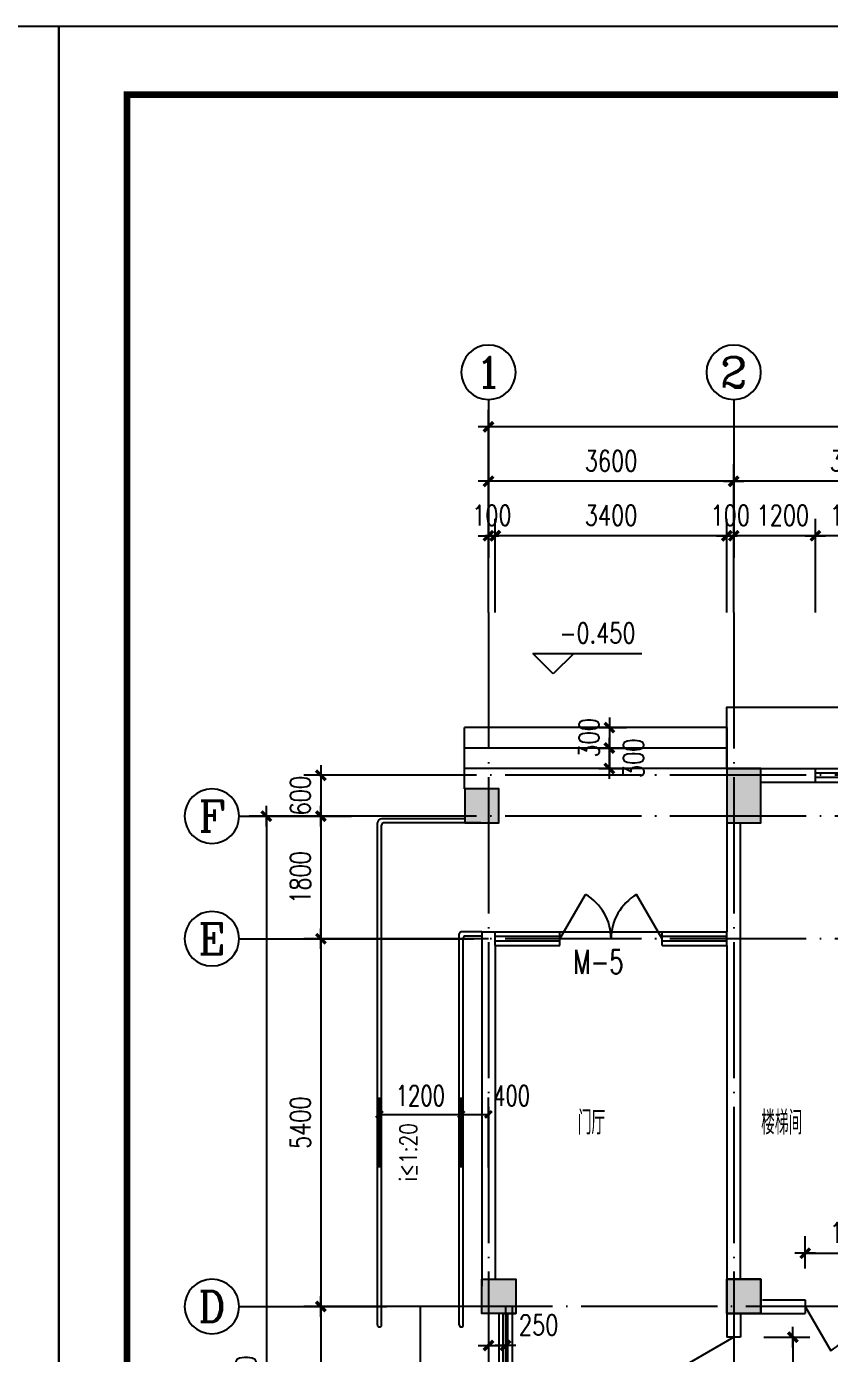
# Model space of a CAD drawing. Extents: x -105837 to 547563, y 466041 to 508041.
# Drawn here: x 12488 to 24276, y 488558 to 508041 of the extents above; entities that cross this region are included whole.
import ezdxf
from ezdxf.enums import TextEntityAlignment as Align

# ---------------------------------------------------------------- set-up
doc = ezdxf.new("R2010")
doc.units = 0
doc.header["$LTSCALE"] = 1000
doc.header["$MEASUREMENT"] = 0
doc.linetypes.add('DOTE', pattern=[2.42, 2, -0.2, 0.02, -0.2])
doc.layers.get('0').update_dxf_attribs({"linetype": 'CONTINUOUS'})
doc.layers.get('DEFPOINTS').update_dxf_attribs({"linetype": 'CONTINUOUS'})
for name, color, linetype in [('2106', 2, 'CONTINUOUS'), ('AXIS', 3, 'CONTINUOUS'), ('AXIS_TEXT', 7, 'CONTINUOUS'), ('COLUMN', 4, 'CONTINUOUS'), ('DOTE', 1, 'DOTE'), ('PUB_DIM', 3, 'CONTINUOUS'), ('PUB_TEXT', 7, 'CONTINUOUS'), ('PUB_TITLE', 4, 'CONTINUOUS'), ('S详图索引', 7, 'CONTINUOUS'), ('WALL', 255, 'CONTINUOUS'), ('WINDOW', 4, 'CONTINUOUS'), ('WINDOW_TEXT', 7, 'CONTINUOUS'), ('门窗名称', 7, 'CONTINUOUS')]:
    doc.layers.add(name, color=color, linetype=linetype)
doc.styles.add('_TCH_DIM', font='SIMPLEX', dxfattribs={"bigfont": 'GBCBIG'})
doc.styles.add('_TCH_DIM_T3', font='SIMPLEX', dxfattribs={"width": 0.705882, "bigfont": 'GBCBIG'})
doc.styles.add('COMPLEX', font='COMPLEX.shx')
doc.styles.add('DIM_FONT', font='SIMPLEX.shx', dxfattribs={"width": 0.75})
doc.styles.add('SIMPLEX', font='SIMPLEX.SHX')
doc.styles.get("Standard").update_dxf_attribs({"font": 'txt.shx', "bigfont": 'hzdx.shx'})
doc.styles.add('国标仿宋', font='SIMPLEX.shx', dxfattribs={"width": 0.75, "bigfont": 'gbhzfs.shx'})
doc.dimstyles.new('_TCH_ARCH&&100', dxfattribs={"dimtxt": 297.5, "dimasz": 100, "dimexe": 250, "dimexo": 300, "dimgap": 126.25, "dimtad": 1, "dimdec": 0, "dimzin": 0, "dimdsep": 46, "dimtxsty": '_TCH_DIM_T3', "dimblk": 'ARCHTICK', "dimcen": 0.09, "dimclrt": 7, "dimazin": 2, "dimtfac": 1, "dimtdec": 0, "dimtix": 1, "dimtmove": 2, "dimatfit": 3, "dimfxl": 1, "dimtolj": 1, "dimtzin": 0, "dimarcsym": 0})
doc.dimstyles.new('DIMN', dxfattribs={"dimtxt": 300, "dimasz": 1, "dimexe": 250, "dimexo": 300, "dimgap": 150, "dimtad": 1, "dimdec": 0, "dimzin": 0, "dimdsep": 46, "dimtxsty": 'DIM_FONT', "dimblk": '_DIMX', "dimcen": 0.09, "dimclrt": 7, "dimadec": 0, "dimazin": 0, "dimtfac": 1, "dimtdec": 0, "dimtix": 1, "dimtmove": 2, "dimatfit": 3, "dimldrblk": '_DIMX', "dimfxl": 1, "dimtolj": 1, "dimtzin": 0, "dimarcsym": 0})
doc.dimstyles.new('DIMN$0', dxfattribs={"dimtxt": 300, "dimasz": 1, "dimexe": 250, "dimexo": 0, "dimgap": 150, "dimtad": 1, "dimdec": 0, "dimzin": 0, "dimdsep": 46, "dimtxsty": '_TCH_DIM', "dimblk": '_DIMX', "dimblk1": '_DIMX', "dimblk2": '_DIMX', "dimcen": 2.5, "dimclrt": 7, "dimadec": 0, "dimazin": 0, "dimtfac": 1, "dimtdec": 0, "dimtix": 1, "dimtmove": 2, "dimatfit": 3, "dimldrblk": '_DIMX', "dimfxl": 1, "dimtolj": 1, "dimtzin": 0, "dimarcsym": 0})
doc.dimstyles.get("Standard").update_dxf_attribs({"dimtxt": 0.18, "dimasz": 0.18, "dimexe": 0.18, "dimexo": 0.0625, "dimgap": 0.09, "dimtad": 0, "dimtih": 1, "dimtoh": 1, "dimdec": 4, "dimzin": 0, "dimdsep": 46, "dimtxsty": 'Standard', "dimcen": 0.09, "dimadec": 0, "dimazin": 0, "dimtfac": 1, "dimtdec": 4, "dimtofl": 0, "dimtmove": 0, "dimatfit": 3, "dimfxl": 1, "dimtolj": 1, "dimtzin": 0, "dimarcsym": 0})

# ---------------------------------------------------------------- blocks, each defined once
blk = doc.blocks.new('_DIMX')
blk.add_line((-150, 0), (150, 0))
at = {"const_width": 50}
blk.add_lwpolyline([(-70, -70), (70, 70)], dxfattribs=at)
blk = doc.blocks.new('*D27')
at = {"layer": 'AXIS', "color": 0, "lineweight": -2, "transparency": 16777216}
for p, q in [((19270, 500239), (19270, 502414)), ((66070, 500239), (66070, 502414)), ((66069, 502164), (19271, 502164))]:
    blk.add_line(p, q, dxfattribs=at)
at = {"layer": 'DEFPOINTS', "color": 0, "transparency": 16777216}
for p in [(19270, 502164), (19270, 499939), (66070, 499939)]:
    blk.add_point(p, dxfattribs=at)
at = {"layer": 'AXIS', "color": 0, "lineweight": -2, "transparency": 16777216}
for p, rotation in [((19270, 502164), 179.9999999999991), ((66070, 502164), 359.9999999999991)]:
    blk.add_blockref('_DIMX', p, dxfattribs=dict(at, rotation=rotation))
at = {"layer": 'AXIS', "color": 7, "transparency": 16777216, "insert": (42670, 502464), "char_height": 300, "attachment_point": 5, "style": 'DIM_FONT'}
blk.add_mtext('\\A1;46800', dxfattribs=at)
blk = doc.blocks.new('_FZHK')
blk.add_lwpolyline([(-0.5, -0.5), (0.5, -0.5), (0.5, 0.5), (-0.5, 0.5)], close=True)
blk = doc.blocks.new('10')
at = {"layer": '2106', "color": 8}
for points in [[(219229, 297660), (218729, 297660), (219229, 296860), (218729, 296860)], [(215379, 297360), (214879, 297360), (215379, 296860), (214879, 296860)], [(215629, 290160), (215129, 290160), (215629, 289660), (215129, 289660)], [(219229, 290160), (218729, 290160), (219229, 289660), (218729, 289660)]]:
    blk.add_solid(points, dxfattribs=at)
at = {"layer": 'COLUMN'}
for points in [[(219229, 297660), (218729, 297660), (218729, 296860), (219229, 296860)], [(215129, 290160), (215629, 290160), (215629, 289660), (215129, 289660)], [(219229, 290160), (218729, 290160), (218729, 289660), (219229, 289660)], [(218729, 290160), (219229, 290160), (219229, 289660), (218729, 289660)]]:
    blk.add_lwpolyline(points, close=True, dxfattribs=at)
at = {"layer": 'COLUMN', "xscale": 500, "yscale": 500, "zscale": 500}
blk.add_blockref('_FZHK', (215129, 297110), dxfattribs=at)
blk = doc.blocks.new('*D261')
at = {"layer": 'AXIS', "color": 0, "lineweight": -2, "transparency": 16777216}
for p, q in [((17776, 496447), (16559, 496447)), ((16809, 496446), (16809, 494648)), ((17776, 494647), (16559, 494647))]:
    blk.add_line(p, q, dxfattribs=at)
at = {"layer": 'DEFPOINTS', "color": 0, "transparency": 16777216}
for p in [(18076, 496447), (16809, 494647), (18076, 494647)]:
    blk.add_point(p, dxfattribs=at)
at = {"layer": 'AXIS', "color": 0, "lineweight": -2, "transparency": 16777216}
for p, rotation in [((16809, 496447), 90), ((16809, 494647), 270)]:
    blk.add_blockref('_DIMX', p, dxfattribs=dict(at, rotation=rotation))
at = {"layer": 'AXIS', "color": 7, "transparency": 16777216, "insert": (16509, 495547), "char_height": 300, "attachment_point": 5, "rotation": 90, "style": 'DIM_FONT'}
blk.add_mtext('\\A1;1800', dxfattribs=at)
blk = doc.blocks.new('*D262')
at = {"layer": 'AXIS', "color": 0, "lineweight": -2, "transparency": 16777216}
for p, q in [((17776, 496447), (15759, 496447)), ((16009, 496446), (16009, 479648)), ((17776, 479647), (15759, 479647))]:
    blk.add_line(p, q, dxfattribs=at)
at = {"layer": 'DEFPOINTS', "color": 0, "transparency": 16777216}
for p in [(18076, 496447), (16009, 479647), (18076, 479647)]:
    blk.add_point(p, dxfattribs=at)
at = {"layer": 'AXIS', "color": 0, "lineweight": -2, "transparency": 16777216}
for p, rotation in [((16009, 496447), 90), ((16009, 479647), 270)]:
    blk.add_blockref('_DIMX', p, dxfattribs=dict(at, rotation=rotation))
at = {"layer": 'AXIS', "color": 7, "transparency": 16777216, "insert": (15709, 488047), "char_height": 300, "attachment_point": 5, "rotation": 90, "style": 'DIM_FONT'}
blk.add_mtext('\\A1;16800', dxfattribs=at)
blk = doc.blocks.new('*D265')
at = {"layer": 'AXIS', "color": 0, "lineweight": -2, "transparency": 16777216}
for p, q in [((17776, 489247), (16559, 489247)), ((16809, 489246), (16809, 486848)), ((17776, 486847), (16559, 486847))]:
    blk.add_line(p, q, dxfattribs=at)
at = {"layer": 'DEFPOINTS', "color": 0, "transparency": 16777216}
for p in [(18076, 489247), (16809, 486847), (18076, 486847)]:
    blk.add_point(p, dxfattribs=at)
at = {"layer": 'AXIS', "color": 0, "lineweight": -2, "transparency": 16777216}
for p, rotation in [((16809, 489247), 90), ((16809, 486847), 270)]:
    blk.add_blockref('_DIMX', p, dxfattribs=dict(at, rotation=rotation))
at = {"layer": 'AXIS', "color": 7, "transparency": 16777216, "insert": (16509, 488047), "char_height": 300, "attachment_point": 5, "rotation": 90, "style": 'DIM_FONT'}
blk.add_mtext('\\A1;2400', dxfattribs=at)
blk = doc.blocks.new('*D266')
at = {"layer": 'AXIS', "color": 0, "lineweight": -2, "transparency": 16777216}
for p, q in [((17776, 494647), (16559, 494647)), ((16809, 494646), (16809, 489248)), ((17776, 489247), (16559, 489247))]:
    blk.add_line(p, q, dxfattribs=at)
at = {"layer": 'DEFPOINTS', "color": 0, "transparency": 16777216}
for p in [(18076, 494647), (16809, 489247), (18076, 489247)]:
    blk.add_point(p, dxfattribs=at)
at = {"layer": 'AXIS', "color": 0, "lineweight": -2, "transparency": 16777216}
for p, rotation in [((16809, 494647), 90), ((16809, 489247), 270)]:
    blk.add_blockref('_DIMX', p, dxfattribs=dict(at, rotation=rotation))
at = {"layer": 'AXIS', "color": 7, "transparency": 16777216, "insert": (16509, 491947), "char_height": 300, "attachment_point": 5, "rotation": 90, "style": 'DIM_FONT'}
blk.add_mtext('\\A1;5400', dxfattribs=at)
blk = doc.blocks.new('_axiso')
blk.add_circle((0, 0), 0.5)
at = {"layer": 'AXIS_TEXT', "style": 'COMPLEX', "width": 1.041667}
blk.add_attdef('A', text='', height=0.56, dxfattribs=at).set_placement((-0.25, -0.28), (0.25, -0.28), align=Align.FIT)
blk = doc.blocks.new('*D267')
at = {"layer": 'DEFPOINTS', "color": 0, "transparency": 16777216}
for p in [(18158, 497047), (16809, 496447), (18158, 496447)]:
    blk.add_point(p, dxfattribs=at)
at = {"layer": 'PUB_DIM', "color": 0, "lineweight": -2, "transparency": 16777216}
for p, q in [((17858, 497047), (16559, 497047)), ((16809, 497048), (16809, 497049)), ((16809, 497047), (16809, 496447)), ((17858, 496447), (16559, 496447)), ((16809, 496446), (16809, 496445))]:
    blk.add_line(p, q, dxfattribs=at)
for p, rotation in [((16809, 497047), 270), ((16809, 496447), 90)]:
    blk.add_blockref('_DIMX', p, dxfattribs=dict(at, rotation=rotation))
at = {"layer": 'PUB_DIM', "color": 7, "transparency": 16777216, "insert": (16509, 496747), "char_height": 300, "attachment_point": 5, "rotation": 90, "style": 'DIM_FONT'}
blk.add_mtext('\\A1;600', dxfattribs=at)
blk = doc.blocks.new('*D324')
at = {"layer": 'AXIS', "color": 0, "lineweight": -2, "transparency": 16777216}
for p, q in [((22870, 499439), (22870, 500814)), ((24070, 499439), (24070, 500814)), ((24069, 500564), (22871, 500564))]:
    blk.add_line(p, q, dxfattribs=at)
at = {"layer": 'DEFPOINTS', "color": 0, "transparency": 16777216}
for p in [(22870, 500564), (22870, 499139), (24070, 499139, 1273)]:
    blk.add_point(p, dxfattribs=at)
at = {"layer": 'AXIS', "color": 0, "lineweight": -2, "transparency": 16777216, "rotation": 180}
blk.add_blockref('_DIMX', (22870, 500564), dxfattribs=at)
at = {"layer": 'AXIS', "color": 0, "lineweight": -2, "transparency": 16777216}
blk.add_blockref('_DIMX', (24070, 500564), dxfattribs=at)
at = {"layer": 'AXIS', "color": 7, "transparency": 16777216, "insert": (23592, 500864), "char_height": 300, "attachment_point": 5, "style": 'DIM_FONT'}
blk.add_mtext('\\A1;1200', dxfattribs=at)
blk = doc.blocks.new('*D325')
at = {"layer": 'AXIS', "color": 0, "lineweight": -2, "transparency": 16777216}
for p, q in [((22870, 500239), (22870, 501614)), ((26470, 500239), (26470, 501614)), ((26469, 501364), (22871, 501364))]:
    blk.add_line(p, q, dxfattribs=at)
at = {"layer": 'DEFPOINTS', "color": 0, "transparency": 16777216}
for p in [(22870, 501364), (22870, 499939), (26470, 499939)]:
    blk.add_point(p, dxfattribs=at)
at = {"layer": 'AXIS', "color": 0, "lineweight": -2, "transparency": 16777216, "rotation": 180}
blk.add_blockref('_DIMX', (22870, 501364), dxfattribs=at)
at = {"layer": 'AXIS', "color": 0, "lineweight": -2, "transparency": 16777216}
blk.add_blockref('_DIMX', (26470, 501364), dxfattribs=at)
at = {"layer": 'AXIS', "color": 7, "transparency": 16777216, "insert": (24670, 501664), "char_height": 300, "attachment_point": 5, "style": 'DIM_FONT'}
blk.add_mtext('\\A1;3600', dxfattribs=at)
blk = doc.blocks.new('_dblk1')
for p, q in [((-0.5, 0), (-0.25, -0.433)), ((0.5, 0), (0.25, -0.433))]:
    blk.add_line(p, q)
for centre, start, end in [((-0.5, 0), 300, 0), ((0.5, 0), 180, 240)]:
    blk.add_arc(centre, 0.5, start, end)
at = {"layer": 'WINDOW_TEXT', "style": 'SIMPLEX', "flags": 9}
blk.add_attdef('A', text='', height=1, dxfattribs=at).set_placement((0, 1.5), align=Align.MIDDLE)
blk = doc.blocks.new('*D328')
at = {"layer": 'AXIS', "color": 0, "lineweight": -2, "transparency": 16777216}
for p, q in [((24070, 499439), (24070, 500814)), ((25270, 499439), (25270, 500814)), ((25269, 500564), (24071, 500564))]:
    blk.add_line(p, q, dxfattribs=at)
at = {"layer": 'DEFPOINTS', "color": 0, "transparency": 16777216}
for p in [(24070, 500564), (24070, 499139, 1273), (25270, 499139, 1273)]:
    blk.add_point(p, dxfattribs=at)
at = {"layer": 'AXIS', "color": 0, "lineweight": -2, "transparency": 16777216, "rotation": 180}
blk.add_blockref('_DIMX', (24070, 500564), dxfattribs=at)
at = {"layer": 'AXIS', "color": 0, "lineweight": -2, "transparency": 16777216}
blk.add_blockref('_DIMX', (25270, 500564), dxfattribs=at)
at = {"layer": 'AXIS', "color": 7, "transparency": 16777216, "insert": (24670, 500864), "char_height": 300, "attachment_point": 5, "style": 'DIM_FONT'}
blk.add_mtext('\\A1;1200', dxfattribs=at)
blk = doc.blocks.new('_WBLK')
for p, q in [((-0.5, 0.5), (0.5, 0.5)), ((0.5, 0.1667), (-0.5, 0.1667)), ((0.5, -0.1667), (-0.5, -0.1667)), ((-0.5, -0.5), (0.5, -0.5))]:
    blk.add_line(p, q)
at = {"layer": 'WINDOW_TEXT', "style": 'SIMPLEX', "flags": 9}
blk.add_attdef('A', text='', height=1, dxfattribs=at).set_placement((0, 1.5), align=Align.MIDDLE)
blk = doc.blocks.new('*D337')
at = {"layer": 'DEFPOINTS', "color": 0, "transparency": 16777216}
for p in [(23011, 488797), (23011, 487297), (23739, 487297)]:
    blk.add_point(p, dxfattribs=at)
at = {"layer": 'PUB_DIM', "color": 0, "lineweight": -2, "transparency": 16777216}
for p, q in [((23311, 488797), (23989, 488797)), ((23739, 488796), (23739, 487298)), ((23311, 487297), (23989, 487297))]:
    blk.add_line(p, q, dxfattribs=at)
for p, rotation in [((23739, 488797), 90), ((23739, 487297), 270)]:
    blk.add_blockref('_DIMX', p, dxfattribs=dict(at, rotation=rotation))
at = {"layer": 'PUB_DIM', "color": 7, "transparency": 16777216, "insert": (23439, 488047), "char_height": 300, "attachment_point": 5, "rotation": 90, "style": 'DIM_FONT'}
blk.add_mtext('\\A1;1500', dxfattribs=at)
blk = doc.blocks.new('*D340')
at = {"layer": 'DEFPOINTS', "color": 0, "transparency": 16777216}
for p in [(20592, 497447), (20592, 497147), (21045, 497147)]:
    blk.add_point(p, dxfattribs=at)
at = {"layer": 'PUB_DIM', "color": 0, "lineweight": -2, "transparency": 16777216}
for p, q in [((20892, 497447), (21295, 497447)), ((21045, 497448), (21045, 497449)), ((21045, 497447), (21045, 497147)), ((20892, 497147), (21295, 497147)), ((21045, 497146), (21045, 497145))]:
    blk.add_line(p, q, dxfattribs=at)
for p, rotation in [((21045, 497447), 270), ((21045, 497147), 90)]:
    blk.add_blockref('_DIMX', p, dxfattribs=dict(at, rotation=rotation))
at = {"layer": 'PUB_DIM', "color": 7, "transparency": 16777216, "insert": (21399, 497297), "char_height": 300, "attachment_point": 5, "rotation": 90, "style": 'DIM_FONT'}
blk.add_mtext('\\A1;300', dxfattribs=at)
blk = doc.blocks.new('*D341')
at = {"layer": 'DEFPOINTS', "color": 0, "transparency": 16777216}
for p in [(20592, 497747), (20592, 497447), (21045, 497447)]:
    blk.add_point(p, dxfattribs=at)
at = {"layer": 'PUB_DIM', "color": 0, "lineweight": -2, "transparency": 16777216}
for p, q in [((20892, 497747), (21295, 497747)), ((21045, 497748), (21045, 497749)), ((21045, 497747), (21045, 497447)), ((20892, 497447), (21295, 497447)), ((21045, 497446), (21045, 497445))]:
    blk.add_line(p, q, dxfattribs=at)
for p, rotation in [((21045, 497747), 270), ((21045, 497447), 90)]:
    blk.add_blockref('_DIMX', p, dxfattribs=dict(at, rotation=rotation))
at = {"layer": 'PUB_DIM', "color": 7, "transparency": 16777216, "insert": (20745, 497597), "char_height": 300, "attachment_point": 5, "rotation": 90, "style": 'DIM_FONT'}
blk.add_mtext('\\A1;300', dxfattribs=at)
blk = doc.blocks.new('*D342')
at = {"layer": 'AXIS', "color": 0, "lineweight": -2, "transparency": 16777216}
for p, q in [((19270, 500239), (19270, 501614)), ((22870, 500239), (22870, 501614)), ((22869, 501364), (19271, 501364))]:
    blk.add_line(p, q, dxfattribs=at)
at = {"layer": 'DEFPOINTS', "color": 0, "transparency": 16777216}
for p in [(19270, 501364), (19270, 499939), (22870, 499939)]:
    blk.add_point(p, dxfattribs=at)
at = {"layer": 'AXIS', "color": 0, "lineweight": -2, "transparency": 16777216, "rotation": 180}
blk.add_blockref('_DIMX', (19270, 501364), dxfattribs=at)
at = {"layer": 'AXIS', "color": 0, "lineweight": -2, "transparency": 16777216}
blk.add_blockref('_DIMX', (22870, 501364), dxfattribs=at)
at = {"layer": 'AXIS', "color": 7, "transparency": 16777216, "insert": (21070, 501664), "char_height": 300, "attachment_point": 5, "style": 'DIM_FONT'}
blk.add_mtext('\\A1;3600', dxfattribs=at)
blk = doc.blocks.new('*D343')
at = {"layer": 'AXIS', "color": 0, "lineweight": -2, "transparency": 16777216}
for p, q in [((19370, 499439), (19370, 500814)), ((22770, 499439), (22770, 500814)), ((22769, 500564), (19371, 500564))]:
    blk.add_line(p, q, dxfattribs=at)
at = {"layer": 'DEFPOINTS', "color": 0, "transparency": 16777216}
for p in [(19370, 500564), (19370, 499139, 1273), (22770, 499139, 1273)]:
    blk.add_point(p, dxfattribs=at)
at = {"layer": 'AXIS', "color": 0, "lineweight": -2, "transparency": 16777216, "rotation": 180}
blk.add_blockref('_DIMX', (19370, 500564), dxfattribs=at)
at = {"layer": 'AXIS', "color": 0, "lineweight": -2, "transparency": 16777216}
blk.add_blockref('_DIMX', (22770, 500564), dxfattribs=at)
at = {"layer": 'AXIS', "color": 7, "transparency": 16777216, "insert": (21070, 500864), "char_height": 300, "attachment_point": 5, "style": 'DIM_FONT'}
blk.add_mtext('\\A1;3400', dxfattribs=at)
blk = doc.blocks.new('*D344')
at = {"layer": 'AXIS', "color": 0, "lineweight": -2, "transparency": 16777216}
for p, q in [((19270, 499439), (19270, 500814)), ((19370, 499439), (19370, 500814)), ((19269, 500564), (19268, 500564)), ((19370, 500564), (19270, 500564)), ((19371, 500564), (19372, 500564))]:
    blk.add_line(p, q, dxfattribs=at)
at = {"layer": 'DEFPOINTS', "color": 0, "transparency": 16777216}
for p in [(19270, 500564), (19270, 499139, 1273), (19370, 499139, 1273)]:
    blk.add_point(p, dxfattribs=at)
at = {"layer": 'AXIS', "color": 0, "lineweight": -2, "transparency": 16777216}
blk.add_blockref('_DIMX', (19270, 500564), dxfattribs=at)
at = {"layer": 'AXIS', "color": 0, "lineweight": -2, "transparency": 16777216, "rotation": 180}
blk.add_blockref('_DIMX', (19370, 500564), dxfattribs=at)
at = {"layer": 'AXIS', "color": 7, "transparency": 16777216, "insert": (19320, 500864), "char_height": 300, "attachment_point": 5, "style": 'DIM_FONT'}
blk.add_mtext('\\A1;100', dxfattribs=at)
blk = doc.blocks.new('*D345')
at = {"layer": 'AXIS', "color": 0, "lineweight": -2, "transparency": 16777216}
for p, q in [((22770, 499439), (22770, 500814)), ((22870, 499439), (22870, 500814)), ((22769, 500564), (22768, 500564)), ((22870, 500564), (22770, 500564)), ((22871, 500564), (22872, 500564))]:
    blk.add_line(p, q, dxfattribs=at)
at = {"layer": 'DEFPOINTS', "color": 0, "transparency": 16777216}
for p in [(22770, 500564), (22770, 499139, 1273), (22870, 499139)]:
    blk.add_point(p, dxfattribs=at)
at = {"layer": 'AXIS', "color": 0, "lineweight": -2, "transparency": 16777216}
blk.add_blockref('_DIMX', (22770, 500564), dxfattribs=at)
at = {"layer": 'AXIS', "color": 0, "lineweight": -2, "transparency": 16777216, "rotation": 180}
blk.add_blockref('_DIMX', (22870, 500564), dxfattribs=at)
at = {"layer": 'AXIS', "color": 7, "transparency": 16777216, "insert": (22820, 500864), "char_height": 300, "attachment_point": 5, "style": 'DIM_FONT'}
blk.add_mtext('\\A1;100', dxfattribs=at)
blk = doc.blocks.new('*D590')
at = {"color": 0, "lineweight": -2, "transparency": 16777216}
for p, q in [((18840, 494647), (18840, 494647)), ((18840, 494647), (19054, 494647)), ((19270, 494647), (19056, 494647)), ((19270, 494647), (19270, 494647))]:
    blk.add_line(p, q, dxfattribs=at)
at = {"color": 0, "transparency": 16777216}
for points in [[(18840, 494647), (18840, 494647), (18840, 494647)], [(19270, 494647), (19270, 494647), (19270, 494647)]]:
    blk.add_solid(points, dxfattribs=at)
at = {"layer": 'DEFPOINTS', "color": 0, "transparency": 16777216}
for p in [(18840, 494647), (18840, 494647), (19270, 494647)]:
    blk.add_point(p, dxfattribs=at)
at = {"color": 0, "transparency": 16777216, "insert": (19055, 494647), "char_height": 0.18, "attachment_point": 5}
blk.add_mtext('\\A1;430.0000', dxfattribs=at)
blk = doc.blocks.new('*D846')
at = {"layer": 'AXIS', "color": 0, "lineweight": -2, "transparency": 16777216}
for p, q in [((19269, 488675), (19268, 488675)), ((19270, 488675), (19520, 488675)), ((19521, 488675), (19522, 488675)), ((19270, 488611), (19270, 488425)), ((19520, 488611), (19520, 488425))]:
    blk.add_line(p, q, dxfattribs=at)
at = {"layer": 'DEFPOINTS', "color": 0, "transparency": 16777216}
for p in [(19270, 488911), (19520, 488911), (19520, 488675)]:
    blk.add_point(p, dxfattribs=at)
at = {"layer": 'AXIS', "color": 0, "lineweight": -2, "transparency": 16777216}
blk.add_blockref('_DIMX', (19270, 488675), dxfattribs=at)
at = {"layer": 'AXIS', "color": 0, "lineweight": -2, "transparency": 16777216, "rotation": 180}
blk.add_blockref('_DIMX', (19520, 488675), dxfattribs=at)
at = {"layer": 'AXIS', "color": 7, "transparency": 16777216, "insert": (20007, 488975), "char_height": 300, "attachment_point": 5, "style": 'DIM_FONT'}
blk.add_mtext('\\A1;250', dxfattribs=at)
blk = doc.blocks.new('_ArchTick')
at = {"color": 0, "linetype": 'ByBlock', "const_width": 0.4}
blk.add_lwpolyline([(-0.5, -0.5), (0.5, 0.5)], dxfattribs=at)
blk = doc.blocks.new('*D895')
at = {"layer": 'DEFPOINTS', "color": 0, "transparency": 16777216}
for p in [(19270, 492068), (18870, 490987), (19270, 490987)]:
    blk.add_point(p, dxfattribs=at)
at = {"layer": 'PUB_DIM', "color": 0, "lineweight": -2, "transparency": 16777216}
for p, q in [((18870, 491287), (18870, 492318)), ((19270, 491287), (19270, 492318)), ((18870, 492068), (19270, 492068))]:
    blk.add_line(p, q, dxfattribs=at)
at = {"layer": 'PUB_DIM', "color": 0, "lineweight": -2, "transparency": 16777216, "xscale": 100, "yscale": 100, "zscale": 100, "rotation": 180}
blk.add_blockref('_ArchTick', (18870, 492068), dxfattribs=at)
at = {"layer": 'PUB_DIM', "color": 0, "lineweight": -2, "transparency": 16777216, "xscale": 100, "yscale": 100, "zscale": 100}
blk.add_blockref('_ArchTick', (19270, 492068), dxfattribs=at)
at = {"layer": 'PUB_DIM', "color": 7, "transparency": 16777216, "insert": (19610, 492343), "char_height": 297.5, "attachment_point": 5, "style": '_TCH_DIM_T3'}
blk.add_mtext('\\A1;400', dxfattribs=at)
blk = doc.blocks.new('*D896')
at = {"layer": 'DEFPOINTS', "color": 0, "transparency": 16777216}
for p in [(18870, 492068), (17670, 490987), (18870, 490987)]:
    blk.add_point(p, dxfattribs=at)
at = {"layer": 'PUB_DIM', "color": 0, "lineweight": -2, "transparency": 16777216}
for p, q in [((17670, 491287), (17670, 492318)), ((18870, 491287), (18870, 492318)), ((17670, 492068), (18870, 492068))]:
    blk.add_line(p, q, dxfattribs=at)
at = {"layer": 'PUB_DIM', "color": 0, "lineweight": -2, "transparency": 16777216, "xscale": 100, "yscale": 100, "zscale": 100, "rotation": 180}
blk.add_blockref('_ArchTick', (17670, 492068), dxfattribs=at)
at = {"layer": 'PUB_DIM', "color": 0, "lineweight": -2, "transparency": 16777216, "xscale": 100, "yscale": 100, "zscale": 100}
blk.add_blockref('_ArchTick', (18870, 492068), dxfattribs=at)
at = {"layer": 'PUB_DIM', "color": 7, "transparency": 16777216, "insert": (18270, 492343), "char_height": 297.5, "attachment_point": 5, "style": '_TCH_DIM_T3'}
blk.add_mtext('\\A1;1200', dxfattribs=at)

msp = doc.modelspace()

# ---------------------------------------------------------------- linework, layer by layer
for p, q in [((22770.1323, 497747.06735), (18920.1323, 497747.06735)), ((18920.1323, 496847.06735), (18920.1323, 497747.06735)), ((22770.1323, 497747.06735), (22770.1323, 497147.06735)), ((22770.1323, 497447.06735), (18920.1323, 497447.06735)), ((22770.1323, 497147.06735), (18920.1323, 497147.06735)), ((17640.1323, 488977.06735), (17640.1323, 496347.06735)), ((18920.1323, 496407.06735), (17700.1323, 496407.06735)), ((17700.1323, 488977.06735), (17700.1323, 496317.06735)), ((19160.1323, 496347.06735), (17730.1323, 496347.06735)), ((18840.1323, 488977.06735), (18840.1323, 494717.06735)), ((19170.1323, 494747.06735), (18870.1323, 494747.06735)), ((19170.1323, 494687.06735), (18930.1323, 494687.06735)), ((20320.1323, 494747.06735), (21820.1323, 494747.06735)), ((17691.02433, 494647.06735), (18840.1323, 494647.06735)), ((18900.1323, 488977.06735), (18900.1323, 494657.06735)), ((18840.1323, 489247.06735), (17700.1323, 489247.06735))]:
    msp.add_line(p, q)
at = {"color": 6}
for points in [[(22770.1323, 497147.06735), (22770.1323, 498047.06735), (27470.1323, 498047.06735), (27470.1323, 497547.06735), (57870.1323, 497547.06735), (57870.1323, 498047.06735), (61970.6323, 498047.06735)], [(67070.1323, 497747.06735), (67070.1323, 489147.06735), (67070.1323, 479647.06735), (67070.1323, 478547.06735), (19270.1323, 478547.06735), (18270.1323, 478547.06735), (18270.1323, 489247.06735)]]:
    msp.add_lwpolyline(points, dxfattribs=at)
for centre, radius, start, end in [((17700.1323, 496347.06735), 60, 90, 180), ((17730.1323, 496317.06735), 30, 90, 180), ((18870.1323, 494717.06735), 30, 90, 180), ((18930.1323, 494657.06735), 30, 90, 180), ((17670.1323, 488977.06735), 30, 180, 0), ((18870.1323, 488977.06735), 30, 180, 0)]:
    msp.add_arc(centre, radius, start, end)
at = {"layer": 'AXIS'}
for p, q in [((19270.1323, 502564.05978), (19270.1323, 500239.05978)), ((22870.1323, 502564.05978), (22870.1323, 500239.05978)), ((15609.47452, 496447.06735), (17259.75412, 496447.06735)), ((15609.47452, 494647.06735), (17776.09547, 494647.06735)), ((15609.47452, 489247.06735), (17776.09547, 489247.06735))]:
    msp.add_line(p, q, dxfattribs=at)
at = {"layer": 'DOTE'}
for p, q in [((19270.1323, 499439.05978), (19270.1323, 476824.65569)), ((22870.1323, 499439.05978), (22870.1323, 476824.65569)), ((67494.95214, 497047.06735), (17776.09547, 497047.06735)), ((67494.95214, 496447.06735), (17776.09547, 496447.06735)), ((67494.95214, 494647.06735), (17776.09547, 494647.06735)), ((51670.1323, 489247.06735), (17776.09547, 489247.06735)), ((19520.1323, 489247.06735), (19520.1323, 486847.06735)), ((19620.1323, 489247.06735), (19620.1323, 486847.06735))]:
    msp.add_line(p, q, dxfattribs=at)
at = {"layer": 'PUB_DIM'}
for p, q in [((19921.02561, 498836.23588), (20521.02561, 498836.23588)), ((20221.02561, 498536.23588), (19921.02561, 498836.23588)), ((20521.02561, 498836.23588), (20221.02561, 498536.23588)), ((20221.02561, 498836.23588), (21519.59704, 498836.23588))]:
    msp.add_line(p, q, dxfattribs=at)
at = {"layer": 'PUB_TITLE'}
for points in [[(-46436.98424, 466040.74173), (12963.01576, 466040.74173), (12963.01576, 508040.74173), (-46436.98424, 508040.74173)], [(12963.01576, 466040.74173), (72363.01576, 466040.74173), (72363.01576, 508040.74173), (12963.01576, 508040.74173)]]:
    msp.add_lwpolyline(points, close=True, dxfattribs=at)
at = {"layer": 'PUB_TITLE', "const_width": 100}
msp.add_lwpolyline([(13963.01576, 467040.74173), (71363.01576, 467040.74173), (71363.01576, 507040.74173), (13963.01576, 507040.74173)], close=True, dxfattribs=at)
at = {"layer": 'WALL', "linetype": 'Continuous'}
for p, q in [((22770.1323, 497147.06735), (24070.1323, 497147.06735)), ((23270.1323, 496947.06735), (24070.1323, 496947.06735)), ((22770.1323, 496347.06735), (22770.1323, 494747.06735)), ((22970.1323, 489647.06735), (22970.1323, 496347.06735)), ((19170.1323, 494747.06735), (19370.1323, 494747.06735)), ((19170.1323, 494747.06735), (19170.1323, 489547.06735)), ((19370.1323, 494547.06735), (19370.1323, 489647.06735)), ((22770.1323, 494547.06735), (22770.1323, 489147.06735))]:
    msp.add_line(p, q, dxfattribs=at)
at = {"layer": 'WALL'}
for p, q in [((24070.1323, 496947.06735), (24070.1323, 497147.06735)), ((19370.1323, 494547.06735), (19370.1323, 494747.06735)), ((20320.1323, 494547.06735), (20320.1323, 494747.06735)), ((20320.1323, 494547.06735), (20320.1323, 494747.06735)), ((21820.1323, 494547.06735), (21820.1323, 494747.06735)), ((21820.1323, 494547.06735), (21820.1323, 494747.06735)), ((22770.1323, 494547.06735), (22770.1323, 494747.06735)), ((23295.1323, 489347.06735), (23920.1323, 489347.06735)), ((23920.1323, 489347.06735), (23920.1323, 489147.06735)), ((19470.1323, 489147.06735), (19670.1323, 489147.06735)), ((22770.1323, 489147.06735), (22770.1323, 488797.06735)), ((22970.1323, 489147.06735), (22970.1323, 488797.06735)), ((22970.1323, 489147.06735), (23920.1323, 489147.06735)), ((22970.1323, 488797.06735), (22770.1323, 488797.06735))]:
    msp.add_line(p, q, dxfattribs=at)

# ---------------------------------------------------------------- block references
at = {"layer": 'AXIS'}
ref = msp.add_blockref('_axiso', (19270.1323, 502964.05978), dxfattribs=dict(at, xscale=-800, yscale=800, zscale=800, rotation=180))
ref.add_attrib('A', '1', dxfattribs={"layer": 'AXIS_TEXT', "height": 448, "style": 'COMPLEX', "width": 2.083333}).set_placement((19070.1323, 502740.05978), (19470.1323, 502740.05978), align=Align.FIT)
ref = msp.add_blockref('_axiso', (22870.1323, 502964.05978), dxfattribs=dict(at, xscale=-800, yscale=800, zscale=800, rotation=180))
ref.add_attrib('A', '2', dxfattribs={"layer": 'AXIS_TEXT', "height": 448, "style": 'COMPLEX', "width": 1.339286}).set_placement((22670.1323, 502740.05978), (23070.1323, 502740.05978), align=Align.FIT)
ref = msp.add_blockref('_axiso', (15209.47452, 496447.06735), dxfattribs=dict(at, xscale=-800, yscale=800, zscale=800))
ref.add_attrib('A', 'F', dxfattribs={"layer": 'AXIS_TEXT', "height": 448, "style": 'COMPLEX', "width": 1.171875}).set_placement((15009.47452, 496223.06735), (15409.47452, 496223.06735), align=Align.FIT)
ref = msp.add_blockref('_axiso', (15209.47452, 494647.06735), dxfattribs=dict(at, xscale=-800, yscale=800, zscale=800))
ref.add_attrib('A', 'E', dxfattribs={"layer": 'AXIS_TEXT', "height": 448, "style": 'COMPLEX', "width": 1.171875}).set_placement((15009.47452, 494423.06735), (15409.47452, 494423.06735), align=Align.FIT)
ref = msp.add_blockref('_axiso', (15209.47452, 489247.06735), dxfattribs=dict(at, xscale=-800, yscale=800, zscale=800))
ref.add_attrib('A', 'D', dxfattribs={"layer": 'AXIS_TEXT', "height": 448, "style": 'COMPLEX', "width": 1.102941}).set_placement((15009.47452, 489023.06735), (15409.47452, 489023.06735), align=Align.FIT)
at = {"layer": 'COLUMN'}
msp.add_blockref('10', (-195958.38779, 199486.74693), dxfattribs=at)
at = {"layer": 'WINDOW'}
for name, p, xscale, yscale, zscale in [('_WBLK', (24670.1323, 497047.06735), 1200, 199.9999999998836, 1200), ('_WBLK', (19845.1323, 494647.06735), 949.9999999997635, 200.0000000002328, 949.9999999997635), ('_WBLK', (22295.1323, 494647.06735), 949.9999999999964, 200.0000000001746, 949.9999999999964), ('_dblk1', (24670.1323, 489247.06735), 1500, 1500, 1500)]:
    msp.add_blockref(name, p, dxfattribs=dict(at, xscale=xscale, yscale=yscale, zscale=zscale))
for name, p, xscale, yscale, zscale, rotation in [('_dblk1', (21070.1323, 494647.06735), 1500, 1500, 1500, 180), ('_WBLK', (19520.1323, 488047.06735), 2200, 200.0000000002328, 2200, 270), ('_dblk1', (22870.1323, 488047.06735), 1500, -1500, 1500, 90)]:
    msp.add_blockref(name, p, dxfattribs=dict(at, xscale=xscale, yscale=yscale, zscale=zscale, rotation=rotation))

# ---------------------------------------------------------------- texts
at = {"layer": 'PUB_DIM', "color": 7, "style": 'DIM_FONT', "width": 0.75}
msp.add_text('-0.450', height=300, dxfattribs=at).set_placement((20870.31133, 499136.23588), align=Align.MIDDLE)
at = {"layer": 'PUB_TEXT', "style": '国标仿宋', "width": 0.8}
msp.add_text('i≤1:20', height=250, rotation=90, dxfattribs=at).set_placement((18218.53237, 491083.31993))
at = {"layer": 'S详图索引', "style": '国标仿宋', "width": 0.8}
for s, p in [('门厅', (20579.9692, 491772.01901)), ('楼梯间', (23273.33164, 491772.01901))]:
    msp.add_text(s, height=350, dxfattribs=at).set_placement(p)
at = {"layer": '门窗名称', "style": '国标仿宋', "width": 0.7}
msp.add_text('M-5', height=350, dxfattribs=at).set_placement((20517.77933, 494133.56069))

# ---------------------------------------------------------------- dimensions: what is measured, and where the dimension line sits
dim = msp.add_aligned_dim(p1=(19270.1323, 494647.06735), p2=(18840.1323, 494647.06735), distance=0, dimstyle='Standard')
dim.commit()
dim.dimension.update_dxf_attribs({"geometry": '*D590', "text_midpoint": (19055.1323, 494647.06735)})
at = {"layer": 'AXIS'}
for p1, p2, distance, picture, middle in [((66070.1323, 499939.05978), (19270.1323, 499939.05978), -2225, '*D27', (42670.1323, 502464.05978)), ((18076.09547, 496447.06735), (18076.09547, 479647.06735), -2066.62095, '*D262', (15709.47452, 488047.06735)), ((18076.09547, 496447.06735), (18076.09547, 494647.06735), -1266.62095, '*D261', (16509.47452, 495547.06735))]:
    dim = msp.add_aligned_dim(p1=p1, p2=p2, distance=distance, dimstyle='DIMN', dxfattribs=at)
    dim.commit()
    dim.dimension.update_dxf_attribs({"geometry": picture, "text_midpoint": middle})
for base, p1, p2, picture, middle in [((19270.1323, 501364.05978), (22870.1323, 499939.05978), (19270.1323, 499939.05978), '*D342', (21070.1323, 501664.05978)), ((22870.1323, 501364.05978), (26470.1323, 499939.05978), (22870.1323, 499939.05978), '*D325', (24670.1323, 501664.05978)), ((19270.1323, 500564.05978), (19370.1323, 499139.05978, 1272.79221), (19270.1323, 499139.05978, 1272.79221), '*D344', (19320.1323, 500864.05978)), ((19370.1323, 500564.05978), (22770.1323, 499139.05978, 1272.79221), (19370.1323, 499139.05978, 1272.79221), '*D343', (21070.1323, 500864.05978)), ((22770.1323, 500564.05978), (22870.1323, 499139.05978), (22770.1323, 499139.05978, 1272.79221), '*D345', (22820.1323, 500864.05978)), ((24070.1323, 500564.05978), (25270.1323, 499139.05978, 1272.79221), (24070.1323, 499139.05978, 1272.79221), '*D328', (24670.1323, 500864.05978))]:
    dim = msp.add_linear_dim(base=base, p1=p1, p2=p2, dimstyle='DIMN', dxfattribs=at)
    dim.commit()
    dim.dimension.update_dxf_attribs({"geometry": picture, "text_midpoint": middle})
dim = msp.add_linear_dim(base=(22870.1323, 500564.05978), p1=(24070.1323, 499139.05978, 1272.79221), p2=(22870.1323, 499139.05978), dimstyle='DIMN', dxfattribs=at)
dim.commit()
dim.dimension.update_dxf_attribs({"geometry": '*D324', "text_midpoint": (23592.24933, 500864.05978), "dimtype": 128})
for base, p1, p2, picture, middle in [((16809.47452, 489247.06735), (18076.09547, 494647.06735), (18076.09547, 489247.06735), '*D266', (16509.47452, 491947.06735)), ((16809.47452, 486847.06735), (18076.09547, 489247.06735), (18076.09547, 486847.06735), '*D265', (16509.47452, 488047.06735))]:
    dim = msp.add_linear_dim(base=base, p1=p1, p2=p2, angle=90, dimstyle='DIMN', dxfattribs=at)
    dim.commit()
    dim.dimension.update_dxf_attribs({"geometry": picture, "text_midpoint": middle})
dim = msp.add_linear_dim(base=(19520.1323, 488675.084), p1=(19270.1323, 488910.97139), p2=(19520.1323, 488910.97139), angle=0, dimstyle='DIMN$0', override={"dimexo": 300, "dimtxsty": 'DIM_FONT', "dimcen": 0.09}, dxfattribs=at)
dim.commit()
dim.dimension.update_dxf_attribs({"geometry": '*D846', "text_midpoint": (20006.53104, 488975.084), "dimtype": 129})
at = {"layer": 'PUB_DIM'}
for p1, p2, distance, dimstyle, picture, middle in [((20592.23042, 497747.06735, 1272.79221), (20592.23042, 497447.06735, 1272.79221), 453.21694, 'DIMN', '*D341', (20745.44737, 497597.06735, 1272.79221)), ((18157.77531, 497047.06735), (18157.77531, 496447.06735), -1348.30079, 'DIMN', '*D267', (16509.47452, 496747.06735)), ((17670.1323, 490986.65495), (18870.1323, 490986.65495), 1081.62542, '_TCH_ARCH&&100', '*D896', (18270.1323, 492343.28037)), ((23011.20341, 488797.06735, 1272.79221), (23011.20341, 487297.06735, 1272.79221), 728.06759, 'DIMN', '*D337', (23439.271, 488047.06735, 1272.79221))]:
    dim = msp.add_aligned_dim(p1=p1, p2=p2, distance=distance, dimstyle=dimstyle, dxfattribs=at)
    dim.commit()
    dim.dimension.update_dxf_attribs({"geometry": picture, "text_midpoint": middle})
for base, p1, p2, angle, dimstyle, picture, middle in [((21045.44737, 497147.06735, 1272.79221), (20592.23042, 497447.06735, 1272.79221), (20592.23042, 497147.06735, 1272.79221), 270, 'DIMN', '*D340', (21398.70423, 497297.06735, 1272.79221)), ((19270.1323, 492068.28037), (18870.1323, 490986.65495), (19270.1323, 490986.65495), 0, '_TCH_ARCH&&100', '*D895', (19610.1323, 492343.28037))]:
    dim = msp.add_linear_dim(base=base, p1=p1, p2=p2, angle=angle, dimstyle=dimstyle, dxfattribs=at)
    dim.commit()
    dim.dimension.update_dxf_attribs({"geometry": picture, "text_midpoint": middle, "dimtype": 129})
msp.add_aligned_dim(p1=(23920.1323, 489507.88094, 1272.79221), p2=(25420.1323, 489507.88094, 1272.79221), distance=522.01633, dimstyle='DIMN', dxfattribs=at).render()

doc.saveas('drawing.dxf')
